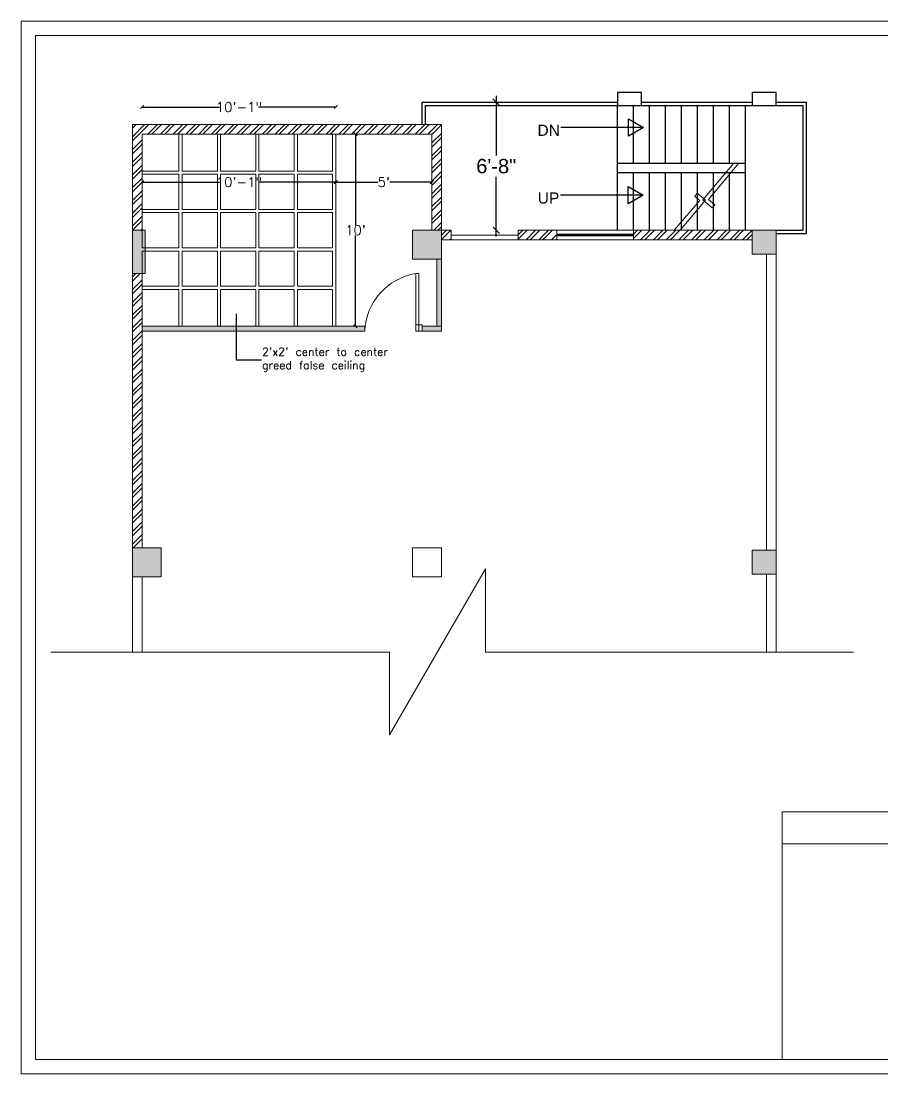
# Model space of a CAD drawing. Header units: inches. Extents: x 111501 to 134888, y 46021 to 52102.
# Drawn here: x 123105 to 123643, y 51426 to 52084 of the extents above; entities that cross this region are included whole.
import ezdxf
from ezdxf.enums import TextEntityAlignment as Align
from ezdxf.lldxf.tags import DXFTag

# ---------------------------------------------------------------- set-up
doc = ezdxf.new("R2010")
doc.units = ezdxf.units.IN
doc.header["$MEASUREMENT"] = 0
for name, color, linetype in [('10', 1, 'Continuous'), ('D', 251, 'Continuous'), ('false ceiling', 5, 'Continuous'), ('pt19', 151, 'Continuous'), ('RO', 7, 'Continuous'), ('staircase', 6, 'Continuous')]:
    doc.layers.add(name, color=color, linetype=linetype)
for name, color, linetype, lineweight in [('column', 252, 'Continuous', 9), ('dimension', 250, 'Continuous', 0), ('DOOR', 1, 'Continuous', 0), ('SHEET', 7, 'Continuous', 30), ('wall', 7, 'Continuous', 9), ('window', 140, 'Continuous', 15)]:
    doc.layers.add(name, color=color, linetype=linetype, lineweight=lineweight)
doc.styles.add('A', font='arial.ttf')
doc.styles.get("Standard").update_dxf_attribs({"font": 'txt.shx', "height": 6})
tags = doc.linetypes.add('DASHED2', pattern=[0.375, 0.25, -0.125]).pattern_tags.tags
tags[6:7] = [DXFTag(74, 4), DXFTag(75, 0), DXFTag(340, '0'), DXFTag(46, 1.0), DXFTag(50, 0.0), DXFTag(44, 0.0), DXFTag(45, 0.0)]
tags[4:5] = [DXFTag(74, 4), DXFTag(75, 0), DXFTag(340, '0'), DXFTag(46, 1.0), DXFTag(50, 0.0), DXFTag(44, 0.0), DXFTag(45, 0.0)]
doc.dimstyles.new('Standard$0', dxfattribs={"dimtxt": 4, "dimasz": 2, "dimexe": 0.125, "dimexo": 0.125, "dimgap": 0.25, "dimtad": 0, "dimtih": 1, "dimtoh": 1, "dimdec": 1, "dimlfac": -1, "dimzin": 0, "dimdsep": 46, "dimlunit": 4, "dimtxsty": 'Standard', "dimblk": 'OBLIQUE', "dimblk1": 'DOTSMALL', "dimblk2": 'DOTSMALL', "dimcen": 0, "dimse1": 1, "dimse2": 1, "dimadec": 0, "dimazin": 0, "dimtfac": 1, "dimtdec": 1, "dimtofl": 0, "dimtmove": 0, "dimatfit": 3, "dimfxl": 1, "dimtolj": 1, "dimtzin": 0, "dimarcsym": 0})
pattern_1 = [(45, (24247.4226, 4020.1523), (-3.97747564, 3.97747564), []), (45, (24250.074, 4020.1523), (-3.97747564, 3.97747564), [])]

# ---------------------------------------------------------------- blocks, each defined once
blk = doc.blocks.new('_ARCHTICK')
at = {"color": 0, "linetype": 'ByBlock', "lineweight": -2}
blk.add_solid([(0.4, 0.31), (0.31, 0.4), (-0.31, -0.4), (-0.4, -0.31)], dxfattribs=at)
blk = doc.blocks.new('*D1725')
at = {"layer": 'D', "color": 5, "linetype": 'Continuous', "lineweight": 25, "transparency": 16777216}
for p, q in [((123401.94, 52037.46), (123401.94, 52000.06)), ((123401.94, 51949.46), (123401.94, 51986.87))]:
    blk.add_line(p, q, dxfattribs=at)
at = {"layer": 'Defpoints', "color": 0, "linetype": 'Continuous', "lineweight": 5, "transparency": 16777216}
for p in [(123401.94, 52033.46), (123409.94, 52033.46), (123415.72, 51953.46)]:
    blk.add_point(p, dxfattribs=at)
at = {"layer": 'D', "color": 5, "linetype": 'Continuous', "lineweight": 25, "transparency": 16777216, "xscale": 6, "yscale": 6, "zscale": 6}
for p, rotation in [((123401.94, 52033.46), 90), ((123401.94, 51953.46), 270)]:
    blk.add_blockref('_ARCHTICK', p, dxfattribs=dict(at, rotation=rotation))
at = {"layer": 'D', "linetype": 'Continuous', "transparency": 16777216, "insert": (123401.94, 51993.46), "char_height": 9, "attachment_point": 5, "style": 'A'}
blk.add_mtext('\\A1;6\'-8"', dxfattribs=at)
blk = doc.blocks.new('_Oblique')
at = {"color": 0, "linetype": 'ByBlock', "lineweight": -2}
blk.add_line((-0.5, -0.5), (0.5, 0.5), dxfattribs=at)
blk = doc.blocks.new('*D1727')
at = {"layer": 'Defpoints', "color": 0, "transparency": 16777216}
for p in [(123301.72, 51978.58), (123361.72, 51983.51), (123361.72, 51978.58)]:
    blk.add_point(p, dxfattribs=at)
at = {"layer": 'dimension', "color": 0, "lineweight": -2, "transparency": 16777216}
for p, q in [((123301.72, 51983.51), (123327.97, 51983.51)), ((123361.72, 51983.51), (123335.47, 51983.51))]:
    blk.add_line(p, q, dxfattribs=at)
at = {"layer": 'dimension', "color": 0, "lineweight": -2, "transparency": 16777216, "xscale": 2, "yscale": 2, "zscale": 2, "rotation": 180}
blk.add_blockref('_Oblique', (123301.72, 51983.51), dxfattribs=at)
at = {"layer": 'dimension', "color": 0, "lineweight": -2, "transparency": 16777216, "xscale": 2, "yscale": 2, "zscale": 2}
blk.add_blockref('_Oblique', (123361.72, 51983.51), dxfattribs=at)
at = {"layer": 'dimension', "color": 0, "lineweight": 5, "transparency": 16777216, "insert": (123331.72, 51983.51), "char_height": 6, "attachment_point": 5}
blk.add_mtext("\\A1;5'", dxfattribs=at)
blk = doc.blocks.new('_DOTSMALL')
at = {"color": 0, "linetype": 'ByBlock', "lineweight": -2, "const_width": 0.5}
blk.add_lwpolyline([(-0.0625, 0, 1), (0.0625, 0, 1)], format="xyb", close=True, dxfattribs=at)
blk = doc.blocks.new('*D1728')
at = {"layer": 'Defpoints', "color": 0, "transparency": 16777216}
for p in [(123305.52, 52013.46), (123307.34, 51893.46), (123314.01, 51893.46)]:
    blk.add_point(p, dxfattribs=at)
at = {"layer": 'dimension', "color": 0, "lineweight": -2, "transparency": 16777216}
for p, q in [((123314.01, 52013.46), (123314.01, 51956.71)), ((123314.01, 51893.46), (123314.01, 51950.21))]:
    blk.add_line(p, q, dxfattribs=at)
at = {"layer": 'dimension', "color": 0, "lineweight": -2, "transparency": 16777216, "xscale": 2, "yscale": 2, "zscale": 2}
for p, rotation in [((123314.01, 52013.46), 90), ((123314.01, 51893.46), 270)]:
    blk.add_blockref('_Oblique', p, dxfattribs=dict(at, rotation=rotation))
at = {"layer": 'dimension', "color": 0, "lineweight": 5, "transparency": 16777216, "insert": (123314.01, 51953.46), "char_height": 6, "attachment_point": 5}
blk.add_mtext("\\A1;10'", dxfattribs=at)
blk = doc.blocks.new('*D1729')
at = {"layer": 'Defpoints', "color": 0, "transparency": 16777216}
for p in [(123180.72, 52030.41), (123180.72, 52013.46), (123301.72, 52013.46)]:
    blk.add_point(p, dxfattribs=at)
at = {"layer": 'dimension', "color": 0, "lineweight": -2, "transparency": 16777216}
for p, q in [((123180.72, 52030.41), (123228.97, 52030.41)), ((123301.72, 52030.41), (123253.47, 52030.41))]:
    blk.add_line(p, q, dxfattribs=at)
at = {"layer": 'dimension', "color": 0, "lineweight": -2, "transparency": 16777216, "xscale": 2, "yscale": 2, "zscale": 2, "rotation": 180}
blk.add_blockref('_Oblique', (123180.72, 52030.41), dxfattribs=at)
at = {"layer": 'dimension', "color": 0, "lineweight": -2, "transparency": 16777216, "xscale": 2, "yscale": 2, "zscale": 2}
blk.add_blockref('_Oblique', (123301.72, 52030.41), dxfattribs=at)
at = {"layer": 'dimension', "color": 0, "lineweight": 5, "transparency": 16777216, "insert": (123241.22, 52030.41), "char_height": 6, "attachment_point": 5}
blk.add_mtext('\\A1;10\'-1"', dxfattribs=at)
blk = doc.blocks.new('*D1731')
at = {"layer": 'Defpoints', "color": 0, "transparency": 16777216}
for p in [(123180.72, 51987.45), (123301.72, 51987.45), (123180.72, 51983.51)]:
    blk.add_point(p, dxfattribs=at)
at = {"layer": 'dimension', "color": 0, "lineweight": -2, "transparency": 16777216}
for p, q in [((123180.72, 51983.51), (123228.97, 51983.51)), ((123301.72, 51983.51), (123253.47, 51983.51))]:
    blk.add_line(p, q, dxfattribs=at)
at = {"layer": 'dimension', "color": 0, "lineweight": -2, "transparency": 16777216, "xscale": 2, "yscale": 2, "zscale": 2, "rotation": 180}
blk.add_blockref('_Oblique', (123180.72, 51983.51), dxfattribs=at)
at = {"layer": 'dimension', "color": 0, "lineweight": -2, "transparency": 16777216, "xscale": 2, "yscale": 2, "zscale": 2}
blk.add_blockref('_Oblique', (123301.72, 51983.51), dxfattribs=at)
at = {"layer": 'dimension', "color": 0, "lineweight": 5, "transparency": 16777216, "insert": (123241.22, 51983.51), "char_height": 6, "attachment_point": 5}
blk.add_mtext('\\A1;10\'-1"', dxfattribs=at)

msp = doc.modelspace()

# ---------------------------------------------------------------- hatches: boundary and pattern name
at = {"layer": 'column'}
h = msp.add_hatch(color=256, dxfattribs=at)
h.paths.add_polyline_path([(123349.72, 51953.46), (123349.72, 51935.46), (123367.72, 51935.46), (123367.72, 51953.46)])
h.paths.add_polyline_path([(123174.72, 51953.46), (123174.72, 51926.46), (123182.72, 51926.46), (123182.72, 51953.46)])
h = msp.add_hatch(color=256, dxfattribs=at)
h.paths.add_polyline_path([(123561.72, 51949.52), (123561.72, 51938.52), (123572.72, 51938.52), (123572.72, 51949.52)])
h.paths.add_polyline_path([(123572.72, 51949.52), (123572.72, 51953.52), (123561.72, 51953.52), (123561.72, 51949.52)])
h.paths.add_polyline_path([(123572.72, 51938.52), (123576.72, 51938.52), (123576.72, 51949.52), (123572.72, 51949.52)])
h.paths.add_polyline_path([(123576.72, 51953.52), (123572.72, 51953.52), (123572.72, 51949.52), (123576.72, 51949.52)])
msp.add_hatch(color=256, dxfattribs=at).paths.add_polyline_path([(123174.72, 51755.04), (123174.72, 51737.04), (123192.72, 51737.04), (123192.72, 51755.04)])
h = msp.add_hatch(color=256, dxfattribs=at)
h.paths.add_polyline_path([(123561.72, 51749.59), (123561.72, 51738.59), (123572.72, 51738.59), (123572.72, 51749.59)])
h.paths.add_polyline_path([(123572.72, 51749.59), (123572.72, 51753.59), (123561.72, 51753.59), (123561.72, 51749.59)])
h.paths.add_polyline_path([(123572.72, 51738.59), (123576.72, 51738.59), (123576.72, 51749.59), (123572.72, 51749.59)])
h.paths.add_polyline_path([(123576.72, 51753.59), (123572.72, 51753.59), (123572.72, 51749.59), (123576.72, 51749.59)])
at = {"layer": 'pt19', "lineweight": 0}
h = msp.add_hatch(color=256, dxfattribs=at)
h.paths.add_polyline_path([(123364.72, 51935.46), (123367.72, 51935.46), (123367.72, 51912.96), (123367.69, 51912.96), (123367.69, 51909.96), (123367.72, 51909.96), (123367.72, 51893.46), (123364.72, 51893.46)])
h.paths.add_polyline_path([(123367.72, 51890.46), (123367.72, 51893.46), (123364.72, 51893.46), (123355.72, 51893.46), (123355.72, 51890.46)])
msp.add_hatch(color=256, dxfattribs=at).paths.add_polyline_path([(123180.72, 51890.46), (123180.72, 51893.46), (123205.72, 51893.46), (123227.72, 51893.46), (123229.72, 51893.46), (123251.72, 51893.46), (123253.72, 51893.46), (123275.72, 51893.46), (123277.72, 51893.46), (123299.72, 51893.46), (123301.72, 51893.46), (123319.75, 51893.46), (123319.75, 51890.46), (123233.72, 51890.46), (123223.72, 51890.46)])
at = {"layer": 'wall', "lineweight": 5}
h = msp.add_hatch(dxfattribs=at)
h.set_pattern_fill('ANSI32', color=256, scale=15, style=0)
h.set_pattern_definition(pattern_1)
h.paths.add_polyline_path([(123174.72, 51953.46), (123174.72, 52019.46), (123367.72, 52019.46), (123367.72, 51953.46), (123361.72, 51953.46), (123361.72, 52013.46), (123180.72, 52013.46), (123180.72, 51953.46)])
h = msp.add_hatch(dxfattribs=at)
h.set_pattern_fill('ANSI32', color=256, scale=15, style=0)
h.set_pattern_definition(pattern_1)
h.paths.add_polyline_path([(123487.72, 51947.46), (123561.72, 51947.46), (123561.72, 51953.46), (123487.72, 51953.46)])
h.paths.add_polyline_path([(123415.72, 51953.46), (123415.72, 51947.46), (123439.72, 51947.46), (123439.72, 51953.46)])
h.paths.add_polyline_path([(123367.72, 51947.46), (123373.72, 51947.46), (123373.72, 51953.46), (123367.72, 51953.46)])
h = msp.add_hatch(dxfattribs=at)
h.set_pattern_fill('ANSI32', color=256, scale=15, style=0)
h.set_pattern_definition(pattern_1)
h.paths.add_polyline_path([(123174.72, 51926.46), (123174.72, 51755.04), (123180.72, 51755.04), (123180.72, 51926.46)])

# ---------------------------------------------------------------- linework, layer by layer
at = {"lineweight": 5}
for p, q in [((123335.16, 51638.24), (123395.16, 51741.97)), ((123395.16, 51741.97), (123395.16, 51689.94)), ((123123.63, 51689.94), (123335.16, 51689.94)), ((123335.16, 51689.94), (123335.16, 51638.24)), ((123395.16, 51689.94), (123624.99, 51689.94))]:
    msp.add_line(p, q, dxfattribs=at)
at = {"layer": '10', "linetype": 'Continuous'}
for p, q in [((123493.88, 52017.63), (123442.24, 52017.63)), ((123493.76, 51975.36), (123442.12, 51975.36))]:
    msp.add_line(p, q, dxfattribs=at)
for points in [[(123493.88, 52017.63), (123484.44, 52012.18), (123484.44, 52023.08)], [(123493.76, 51975.36), (123484.32, 51969.9), (123484.32, 51980.81)]]:
    msp.add_lwpolyline(points, close=True, dxfattribs=at)
at = {"layer": 'column'}
for points in [[(123182.72, 51926.46), (123182.72, 51953.46), (123174.72, 51953.46), (123174.72, 51926.46)], [(123367.72, 51953.46), (123349.72, 51953.46), (123349.72, 51935.46), (123367.72, 51935.46)], [(123561.72, 51953.46), (123576.72, 51953.46), (123576.72, 51938.46), (123561.72, 51938.46)], [(123192.72, 51755.04), (123174.72, 51755.04), (123174.72, 51737.04), (123192.72, 51737.04)], [(123367.72, 51755.04), (123349.72, 51755.04), (123349.72, 51737.04), (123367.72, 51737.04)], [(123561.72, 51753.54), (123576.72, 51753.54), (123576.72, 51738.54), (123561.72, 51738.54)]]:
    msp.add_lwpolyline(points, close=True, dxfattribs=at)
at = {"layer": 'DOOR', "linetype": 'DASHED2'}
for p, q in [((123373.72, 51950.46), (123415.72, 51950.46)), ((123373.72, 51947.46), (123415.72, 51947.46))]:
    msp.add_line(p, q, dxfattribs=at)
at = {"layer": 'DOOR', "linetype": 'Continuous'}
for points in [[(123538.49, 51969.4), (123536.88, 51967.48), (123531.01, 51972.41), (123550.35, 51995.46), (123553.42, 51995.46), (123534.56, 51972.69), (123538.48, 51969.4)], [(123513.05, 51953.46), (123529.09, 51971.96), (123525.89, 51974.64), (123527.49, 51976.56), (123532.61, 51972.26), (123516.84, 51953.46), (123513.05, 51953.46)]]:
    msp.add_lwpolyline(points, dxfattribs=at)
at = {"layer": 'DOOR', "color": 140, "linetype": 'Continuous', "lineweight": 0, "elevation": -0.46}
for points in [[(123351.72, 51890.46), (123353.57, 51890.46), (123353.57, 51926.51), (123351.72, 51926.51)], [(123355.72, 51890.46), (123351.72, 51890.46), (123351.72, 51894.47), (123355.72, 51894.47)]]:
    msp.add_lwpolyline(points, close=True, dxfattribs=at)
at = {"layer": 'DOOR', "color": 140, "linetype": 'Continuous', "lineweight": 0}
msp.add_arc((123358.19, 51888.58, -0.91), 38.48, 99.67307, 177.18608, dxfattribs=at)
at = {"layer": 'false ceiling', "lineweight": 5}
msp.add_line((123301.72, 51893.46, 0.91), (123301.72, 52013.46, 0.91), dxfattribs=at)
for points in [[(123203.72, 51990.46), (123180.72, 51990.46), (123180.72, 52013.46), (123203.72, 52013.46)], [(123205.72, 51990.46), (123227.72, 51990.46), (123227.72, 52013.46), (123205.72, 52013.46)], [(123180.72, 51988.46), (123203.72, 51988.46), (123203.72, 51966.46), (123180.72, 51966.46)], [(123205.72, 51988.46), (123227.72, 51988.46), (123227.72, 51966.46), (123205.72, 51966.46)], [(123180.72, 51964.46), (123203.72, 51964.46), (123203.72, 51942.46), (123180.72, 51942.46)], [(123205.72, 51964.46), (123227.72, 51964.46), (123227.72, 51942.46), (123205.72, 51942.46)], [(123180.72, 51940.46), (123203.72, 51940.46), (123203.72, 51918.46), (123180.72, 51918.46)], [(123205.72, 51940.46), (123227.72, 51940.46), (123227.72, 51918.46), (123205.72, 51918.46)], [(123205.72, 51916.46), (123227.72, 51916.46), (123227.72, 51893.46), (123205.72, 51893.46)]]:
    msp.add_lwpolyline(points, close=True, dxfattribs=at)
for points, elevation in [([(123229.72, 51990.46), (123251.72, 51990.46), (123251.72, 52013.46), (123229.72, 52013.46)], 0.46), ([(123253.72, 51990.46), (123275.72, 51990.46), (123275.72, 52013.46), (123253.72, 52013.46)], 0.46), ([(123277.72, 51990.46), (123299.72, 51990.46), (123299.72, 52013.46), (123277.72, 52013.46)], 0.91), ([(123229.72, 51988.46), (123251.72, 51988.46), (123251.72, 51966.46), (123229.72, 51966.46)], 0.46), ([(123253.72, 51988.46), (123275.72, 51988.46), (123275.72, 51966.46), (123253.72, 51966.46)], 0.46), ([(123277.72, 51988.46), (123299.72, 51988.46), (123299.72, 51966.46), (123277.72, 51966.46)], 0.91), ([(123229.72, 51964.46), (123251.72, 51964.46), (123251.72, 51942.46), (123229.72, 51942.46)], 0.46), ([(123253.72, 51964.46), (123275.72, 51964.46), (123275.72, 51942.46), (123253.72, 51942.46)], 0.46), ([(123277.72, 51964.46), (123299.72, 51964.46), (123299.72, 51942.46), (123277.72, 51942.46)], 0.91), ([(123229.72, 51940.46), (123251.72, 51940.46), (123251.72, 51918.46), (123229.72, 51918.46)], 0.46), ([(123253.72, 51940.46), (123275.72, 51940.46), (123275.72, 51918.46), (123253.72, 51918.46)], 0.46), ([(123277.72, 51940.46), (123299.72, 51940.46), (123299.72, 51918.46), (123277.72, 51918.46)], 0.91), ([(123203.72, 51893.46), (123180.72, 51893.46), (123180.72, 51916.46), (123203.72, 51916.46)], -0.91), ([(123229.72, 51916.46), (123251.72, 51916.46), (123251.72, 51893.46), (123229.72, 51893.46)], 0.46), ([(123253.72, 51916.46), (123275.72, 51916.46), (123275.72, 51893.46), (123253.72, 51893.46)], 0.46), ([(123277.72, 51916.46), (123299.72, 51916.46), (123299.72, 51893.46), (123277.72, 51893.46)], 0.91)]:
    msp.add_lwpolyline(points, close=True, dxfattribs=dict(at, elevation=elevation))
at = {"layer": 'pt19', "lineweight": 0}
msp.add_lwpolyline([(123367.72, 51893.46), (123364.72, 51893.46), (123364.72, 51935.46), (123367.72, 51935.46)], close=True, dxfattribs=at)
for points, elevation in [([(123319.75, 51890.46), (123180.72, 51890.46), (123180.72, 51893.46), (123319.75, 51893.46)], -0.91), ([(123355.72, 51890.46), (123367.72, 51890.46), (123367.72, 51893.46), (123355.72, 51893.46)], -0.46)]:
    msp.add_lwpolyline(points, close=True, dxfattribs=dict(at, elevation=elevation))
at = {"layer": 'RO', "color": 7, "linetype": 'Continuous'}
for points in [[(123477.72, 52031.46), (123492.72, 52031.46), (123492.72, 52039.46), (123477.72, 52039.46), (123477.72, 52031.46)], [(123561.72, 52031.46), (123576.72, 52031.46), (123576.72, 52039.46), (123561.72, 52039.46), (123561.72, 52031.46)]]:
    msp.add_lwpolyline(points, dxfattribs=at)
at = {"layer": 'SHEET', "color": 0, "lineweight": 5, "ltscale": 25}
for p, q in [((124247.05, 51590.07), (123580.61, 51590.07)), ((123580.61, 51590.07), (123580.61, 51435.36)), ((124037.13, 51570.22), (123580.61, 51570.22))]:
    msp.add_line(p, q, dxfattribs=at)
for points in [[(123105.11, 51426.44), (124255.98, 51426.44), (124255.98, 52084.13), (123105.11, 52084.13)], [(123114.03, 51435.36), (124247.05, 51435.36), (124247.05, 52075.21), (123114.03, 52075.21)]]:
    msp.add_lwpolyline(points, close=True, dxfattribs=at)
at = {"layer": 'staircase'}
for p, q in [((123355.72, 52019.46), (123355.72, 52033.46)), ((123355.72, 52033.46), (123477.72, 52033.46)), ((123357.72, 52019.46), (123357.72, 52031.46)), ((123357.72, 52031.46), (123593.72, 52031.46)), ((123477.72, 51995.46), (123477.72, 52031.46)), ((123487.72, 51995.46), (123487.72, 52031.46)), ((123492.72, 52033.46), (123561.72, 52033.46)), ((123497.72, 51995.46), (123497.72, 52031.46)), ((123507.72, 51995.46), (123507.72, 52031.46)), ((123517.72, 51995.46), (123517.72, 52031.46)), ((123527.72, 51995.46), (123527.72, 52031.46)), ((123537.72, 51995.46), (123537.72, 52031.46)), ((123547.72, 51995.46), (123547.72, 52031.46)), ((123557.72, 51995.46), (123557.72, 52031.46)), ((123576.72, 52033.46), (123595.72, 52033.46)), ((123593.72, 51953.46), (123593.72, 52031.46)), ((123595.72, 51951.46), (123595.72, 52033.46)), ((123477.72, 51995.46), (123557.72, 51995.46)), ((123477.72, 51989.46), (123477.72, 51995.46)), ((123557.72, 51989.46), (123557.72, 51995.46)), ((123477.72, 51989.46), (123549.72, 51989.46)), ((123477.72, 51953.46), (123477.72, 51989.46)), ((123487.72, 51953.46), (123487.72, 51989.46)), ((123497.72, 51953.46), (123497.72, 51989.46)), ((123507.72, 51953.46), (123507.72, 51989.46)), ((123517.72, 51953.46), (123517.72, 51989.46)), ((123527.72, 51953.46), (123527.72, 51989.46)), ((123537.72, 51953.46), (123537.72, 51989.46)), ((123547.72, 51953.46), (123547.72, 51989.46)), ((123549.72, 51989.46), (123557.72, 51989.46)), ((123557.72, 51953.46), (123557.72, 51989.46)), ((123576.72, 51953.46), (123593.72, 51953.46)), ((123576.72, 51951.46), (123595.72, 51951.46))]:
    msp.add_line(p, q, dxfattribs=at)
at = {"layer": 'wall'}
for p, q in [((123174.72, 52019.46), (123367.72, 52019.46)), ((123174.72, 51953.46), (123174.72, 52019.46)), ((123367.72, 51953.46), (123367.72, 52019.46)), ((123180.72, 52013.46), (123361.72, 52013.46)), ((123180.72, 51953.46), (123180.72, 52013.46)), ((123361.72, 51953.46), (123361.72, 52013.46)), ((123415.72, 51953.46), (123415.72, 51947.46)), ((123415.72, 51953.46), (123561.72, 51953.46)), ((123415.72, 51947.46), (123561.72, 51947.46)), ((123570.72, 51753.54), (123570.72, 51938.46)), ((123576.72, 51753.54), (123576.72, 51938.46)), ((123174.72, 51926.46), (123174.72, 51755.04)), ((123180.72, 51926.46), (123180.72, 51755.04)), ((123180.72, 51893.46), (123300.72, 51893.46)), ((123174.72, 51738.54), (123174.72, 51689.94)), ((123180.72, 51737.04), (123180.72, 51689.94)), ((123570.72, 51689.94), (123570.72, 51738.54)), ((123576.72, 51689.94), (123576.72, 51738.54))]:
    msp.add_line(p, q, dxfattribs=at)
at = {"layer": 'wall', "lineweight": 5}
for p, q in [((123367.72, 51953.46), (123373.72, 51953.46)), ((123373.72, 51953.46), (123373.72, 51947.46)), ((123415.72, 51953.46), (123415.72, 51947.46)), ((123415.72, 51953.46), (123415.72, 51947.46)), ((123487.72, 51953.46), (123487.72, 51947.46)), ((123373.72, 51947.46), (123367.72, 51947.46))]:
    msp.add_line(p, q, dxfattribs=at)
msp.add_lwpolyline([(123439.72, 51953.46), (123487.72, 51953.46), (123487.72, 51947.46), (123439.72, 51947.46)], close=True, dxfattribs=at)
at = {"layer": 'window', "color": 5, "lineweight": 5}
for p, q in [((123439.72, 51950.96), (123487.72, 51950.96)), ((123439.72, 51950.46), (123487.72, 51950.46)), ((123439.72, 51949.96), (123487.72, 51949.96))]:
    msp.add_line(p, q, dxfattribs=at)

# ---------------------------------------------------------------- texts
at = {"layer": 'D', "style": 'A'}
for s, p in [('DN', (123434.68, 52012.41)), ('UP', (123434.56, 51970.14))]:
    msp.add_text(s, height=6.95, dxfattribs=at).set_placement(p, align=Align.CENTER)
at = {"layer": 'dimension', "lineweight": 5, "insert": (123255.65, 51872.56), "char_height": 5, "width": 93.6458, "attachment_point": 4}
msp.add_mtext("2'x2' center to center greed false ceiling", dxfattribs=at)

# ---------------------------------------------------------------- dimensions: what is measured, and where the dimension line sits
at = {"layer": 'D', "color": 7, "linetype": 'Continuous'}
dim = msp.add_linear_dim(base=(123401.94, 52033.46), p1=(123415.72, 51953.46), p2=(123409.94, 52033.46), angle=90, dimstyle='Standard$0', override={"dimtxt": 9, "dimasz": 6, "dimexe": 4, "dimexo": 4, "dimgap": 2, "dimtxsty": 'A', "dimblk1": 'ARCHTICK', "dimblk2": 'ARCHTICK', "dimsah": 1, "dimdle": 4, "dimclrd": 5, "dimclre": 1, "dimclrt": 256, "dimfrac": 2, "dimlwd": 25}, dxfattribs=at)
dim.commit()
dim.dimension.update_dxf_attribs({"geometry": '*D1725', "text_midpoint": (123401.94, 51993.46)})
at = {"layer": 'dimension', "lineweight": 5}
for base, p1, p2, picture, middle in [((123180.72, 52030.41), (123301.72, 52013.46, 0.91), (123180.72, 52013.46), '*D1729', (123241.22, 52030.41)), ((123180.72, 51983.51), (123301.72, 51987.45, 0.91), (123180.72, 51987.45), '*D1731', (123241.22, 51983.51)), ((123361.72, 51983.51), (123301.72, 51978.58, 0.91), (123361.72, 51978.58), '*D1727', (123331.72, 51983.51))]:
    dim = msp.add_linear_dim(base=base, p1=p1, p2=p2, dimstyle='Standard$0', dxfattribs=at)
    dim.commit()
    dim.dimension.update_dxf_attribs({"geometry": picture, "text_midpoint": middle})
dim = msp.add_linear_dim(base=(123314.01, 51893.46), p1=(123305.52, 52013.46), p2=(123307.34, 51893.46, -0.91), angle=90, dimstyle='Standard$0', dxfattribs=at)
dim.commit()
dim.dimension.update_dxf_attribs({"geometry": '*D1728', "text_midpoint": (123314.01, 51953.46)})

# ---------------------------------------------------------------- leaders
at = {"layer": 'dimension', "lineweight": 5, "annotation_type": 0, "has_hookline": 1, "hookline_direction": 0, "text_width": 85.83}
msp.add_leader([(123239.39, 51901.19), (123239.39, 51872.56), (123255.4, 51872.56)], dimstyle='Standard$0', dxfattribs=at)

doc.saveas('drawing.dxf')
